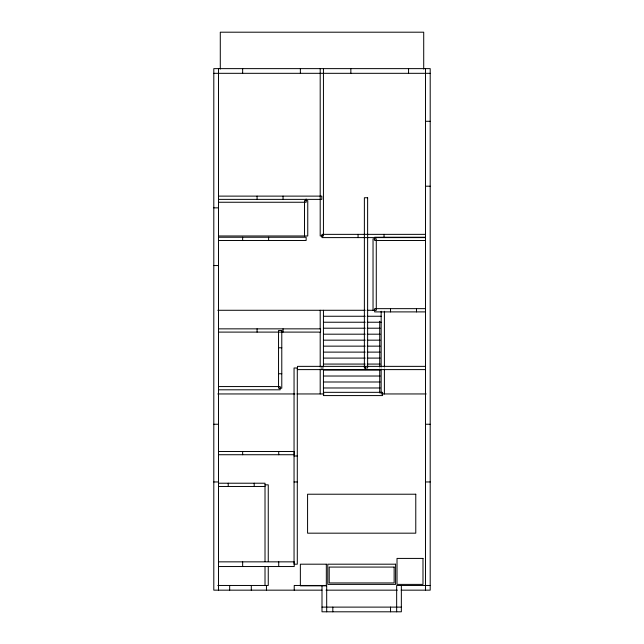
<?xml version="1.0" encoding="UTF-8"?>
<svg xmlns="http://www.w3.org/2000/svg" width="644" height="644" viewBox="0 0 644 644"><rect width="100%" height="100%" fill="white"/><g stroke="black" fill="none" stroke-linecap="round" stroke-linejoin="round"><path stroke-width="0.97" d="M213.8 73.319L430.2 73.319M425.515 121.289L430.2 121.289M425.515 186.205L430.2 186.205M218.485 196.122L321.823 196.122L321.823 199.374L218.485 199.374M218.485 202.256L306.133 202.256L306.133 199.012M213.8 207.851L218.485 207.851M425.515 234.36L322 234.36L322 237.604L425.515 237.604M218.485 235.978L307.752 235.978L307.752 200.63L304.507 200.63L304.507 235.978M218.485 237.242L306.133 237.242L306.133 240.486L218.485 240.486M425.515 237.242L374.655 237.242L374.655 240.486L425.515 240.486M213.8 265.553L218.485 265.553M425.515 308.653L374.655 308.653L374.655 311.897L425.515 311.897M217.809 310.279L365.228 310.279M367.08 310.279L376.281 310.279L376.281 238.868L373.037 238.868L373.037 310.279M323.441 316.252L365.228 316.252M367.217 316.252L381.151 316.252M323.441 322.233L365.228 322.233M367.217 322.233L381.151 322.233M323.441 328.207L365.228 328.207M367.217 328.207L380.153 328.207M218.485 328.851L320.559 328.851L320.559 332.103L218.485 332.103M323.441 334.188L365.228 334.188M367.217 334.188L380.153 334.188M323.441 340.161L365.228 340.161M367.217 340.161L380.153 340.161M323.441 346.142L365.228 346.142M367.217 346.142L380.153 346.142M278.538 347.784L281.782 347.784M323.441 352.115L365.228 352.115M367.217 352.115L380.153 352.115M323.441 358.096L365.228 358.096M367.217 358.096L380.153 358.096M323.441 364.069L365.228 364.069M367.217 364.069L380.153 364.069M425.515 366.364L297.472 366.364L297.472 369.608L425.515 369.608M323.441 370.05L380.153 370.05M278.538 373.753L281.782 373.753M323.441 376.024L380.153 376.024M323.441 381.997L380.153 381.997M218.485 386.561L280.164 386.561L280.164 389.805L218.485 389.805M323.441 387.978L380.153 387.978M323.441 392.333L382.592 392.333L382.592 395.577L323.441 395.577L323.441 369.052M217.809 393.951L294.952 393.951M296.956 393.951L324.004 393.951M426.199 393.951L381.151 393.951L381.151 369.052M213.8 424.251L218.485 424.251M425.515 424.251L430.2 424.251M218.485 451.484L294.228 451.484L294.228 454.728L218.485 454.728M294.05 455.992L297.295 455.992M213.8 481.962L218.485 481.962M294.05 481.962L297.295 481.962M425.515 481.962L430.2 481.962M218.485 483.217L265.014 483.217L265.014 561.56M265.014 484.843L268.258 484.843L268.258 561.56M218.485 486.47L265.014 486.47M218.485 561.85L294.228 561.85L294.228 566.535L218.485 566.535M217.769 585.468L268.258 585.468L268.258 566.543M430.2 585.468L396.656 585.468L396.656 611.8M322 590.162L213.8 590.162L213.8 68.626L430.2 68.626L430.2 590.162L401.148 590.162M326.009 590.162L397.332 590.162M322 607.115L401.349 607.115M425.515 68.626L425.515 590.162M423.712 69.061L423.712 32.2L220.288 32.2L220.288 69.061M416.499 308.653L416.499 311.897M408.562 68.626L408.562 73.319M401.349 585.468L401.349 611.8L322 611.8L322 585.468M390.53 308.653L390.53 311.897M390.53 607.115L390.53 611.8M384.396 311.277L384.396 367.056M384.396 369.052L384.396 393.951M384.033 234.36L384.033 237.604M381.151 311.277L381.151 367.056M379.71 321.235L379.71 367.056M379.71 369.052L379.71 392.961M365.277 366.364L365.277 369.608M358.064 234.36L358.064 237.604M350.851 68.626L350.851 73.319M332.819 607.115L332.819 611.8M326.685 611.8L326.685 585.468L294.228 585.468L294.228 590.162M323.441 68.626L323.441 235.978L320.197 235.978L320.197 68.626M323.441 310.279L323.441 367.056M322 366.364L322 369.608M320.197 310.279L320.197 329.205M320.197 332.191L320.197 367.056M320.197 369.052L320.197 393.951M300.362 68.626L300.362 73.319M283.046 196.122L283.046 199.374M283.046 328.851L283.046 332.103M278.723 451.484L278.723 454.728M278.723 561.85L278.723 566.535M268.62 237.242L268.62 240.486M266.455 585.468L266.455 590.162M265.014 566.543L265.014 585.468M257.077 196.122L257.077 199.374M257.077 328.851L257.077 332.103M254.195 483.217L254.195 486.47M251.305 585.468L251.305 590.162M242.651 68.626L242.651 73.319M242.651 237.242L242.651 240.486M242.651 451.484L242.651 454.728M242.651 561.85L242.651 566.535M229.667 585.468L229.667 590.162M228.226 483.217L228.226 486.47M218.485 68.626L218.485 590.162M367.627 197.748L364.375 197.748L364.375 367.99L367.627 367.99L367.627 197.748M281.782 330.477L278.538 330.477L278.538 388.187L281.782 388.187L281.782 330.477M297.295 367.99L294.05 367.99L294.05 564.192L297.295 564.192L297.295 367.99M415.774 494.222L307.574 494.222L307.574 533.176L415.774 533.176L415.774 494.222M422.987 558.42L397.018 558.42L397.018 584.39L422.987 584.39L422.987 558.42M326.331 564.192L300.362 564.192L300.362 585.831L326.331 585.831L326.331 564.192M395.577 564.192L327.772 564.192L327.772 584.39L395.577 584.39L395.577 564.192M394.136 567.074L329.213 567.074L329.213 582.949L394.136 582.949L394.136 567.074"/></g></svg>
